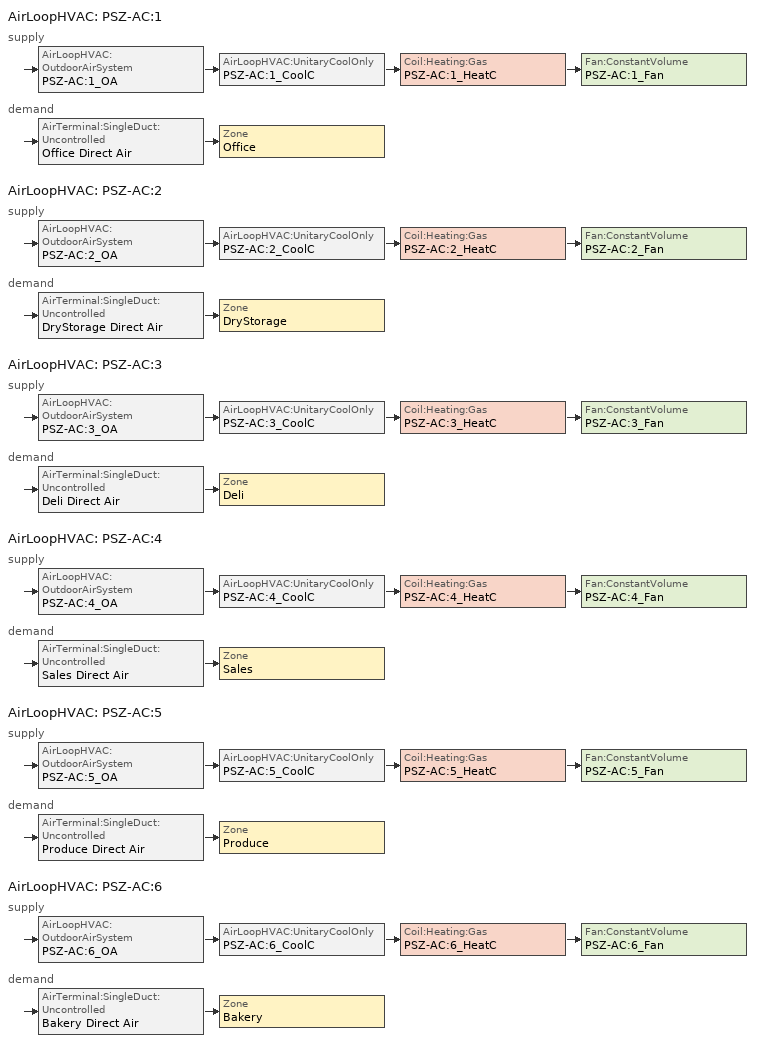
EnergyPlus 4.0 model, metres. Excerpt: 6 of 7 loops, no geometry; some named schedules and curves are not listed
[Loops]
AirLoopHVAC 'PSZ-AC:1'
 supply: AirLoopHVAC:OutdoorAirSystem 'PSZ-AC:1_OA' > AirLoopHVAC:UnitaryCoolOnly 'PSZ-AC:1_CoolC' > Coil:Heating:Gas 'PSZ-AC:1_HeatC' > Fan:ConstantVolume 'PSZ-AC:1_Fan'
 demand: AirTerminal:SingleDuct:Uncontrolled 'Office Direct Air' > Zone 'Office'
AirLoopHVAC 'PSZ-AC:2'
 supply: AirLoopHVAC:OutdoorAirSystem 'PSZ-AC:2_OA' > AirLoopHVAC:UnitaryCoolOnly 'PSZ-AC:2_CoolC' > Coil:Heating:Gas 'PSZ-AC:2_HeatC' > Fan:ConstantVolume 'PSZ-AC:2_Fan'
 demand: AirTerminal:SingleDuct:Uncontrolled 'DryStorage Direct Air' > Zone 'DryStorage'
AirLoopHVAC 'PSZ-AC:3'
 supply: AirLoopHVAC:OutdoorAirSystem 'PSZ-AC:3_OA' > AirLoopHVAC:UnitaryCoolOnly 'PSZ-AC:3_CoolC' > Coil:Heating:Gas 'PSZ-AC:3_HeatC' > Fan:ConstantVolume 'PSZ-AC:3_Fan'
 demand: AirTerminal:SingleDuct:Uncontrolled 'Deli Direct Air' > Zone 'Deli'
AirLoopHVAC 'PSZ-AC:4'
 supply: AirLoopHVAC:OutdoorAirSystem 'PSZ-AC:4_OA' > AirLoopHVAC:UnitaryCoolOnly 'PSZ-AC:4_CoolC' > Coil:Heating:Gas 'PSZ-AC:4_HeatC' > Fan:ConstantVolume 'PSZ-AC:4_Fan'
 demand: AirTerminal:SingleDuct:Uncontrolled 'Sales Direct Air' > Zone 'Sales'
AirLoopHVAC 'PSZ-AC:5'
 supply: AirLoopHVAC:OutdoorAirSystem 'PSZ-AC:5_OA' > AirLoopHVAC:UnitaryCoolOnly 'PSZ-AC:5_CoolC' > Coil:Heating:Gas 'PSZ-AC:5_HeatC' > Fan:ConstantVolume 'PSZ-AC:5_Fan'
 demand: AirTerminal:SingleDuct:Uncontrolled 'Produce Direct Air' > Zone 'Produce'
AirLoopHVAC 'PSZ-AC:6'
 supply: AirLoopHVAC:OutdoorAirSystem 'PSZ-AC:6_OA' > AirLoopHVAC:UnitaryCoolOnly 'PSZ-AC:6_CoolC' > Coil:Heating:Gas 'PSZ-AC:6_HeatC' > Fan:ConstantVolume 'PSZ-AC:6_Fan'
 demand: AirTerminal:SingleDuct:Uncontrolled 'Bakery Direct Air' > Zone 'Bakery'
[Fan:ConstantVolume] Availablility Schedule=HVACOperationSchd; Maximum Flow Rate=AUTOSIZE; Motor In Airstream Fraction=1
Name | Fan Efficiency | Pressure Rise | Motor Efficiency
PSZ-AC:1_Fan | 0.546 | 622 | 0.84
PSZ-AC:2_Fan; PSZ-AC:5_Fan | 0.5915 | 1109.648 | 0.91
PSZ-AC:3_Fan; PSZ-AC:6_Fan | 0.56875 | 622 | 0.875
PSZ-AC:4_Fan | 0.6045 | 1017.592 | 0.93
[Fan:ZoneExhaust] Availability Schedule=HVACOperationSchd
Name | Fan Efficiency | Pressure Rise {Pa} | Maximum Flow Rate {m3/s} [*******]
Bakery Exhaust Fan | 0.338 | 125 | 0.354
Deli Exhaust Fan | 1 | 1.0e-006 | 0.3375
Sales Exhaust Fan | 1 | 1.0e-006 | 1.0785
[Coil:Heating:Gas] Availablility Schedule=ALWAYS_ON; Gas Burner Efficiency=0.78; Nominal Capacity {W}=AUTOSIZE
PSZ-AC:1_HeatC; PSZ-AC:2_HeatC; PSZ-AC:3_HeatC; PSZ-AC:4_HeatC; PSZ-AC:5_HeatC; PSZ-AC:6_HeatC
[Coil:Cooling:DX:SingleSpeed] Availablility Schedule=ALWAYS_ON; Rated Total Cooling Capacity {W}=AUTOSIZE; Rated Sensible Heat Ratio=AUTOSIZE; Rated Air Flow Rate {m3/s}=AUTOSIZE; Total Cooling Capacity Function of Temperature Curve=CoolCStandard10Ton_CapFT; Total Cooling Capacity Function of Flow Fraction Curve Name)=CoolCStandard10Ton_CapFF; Energy Input Ratio Function of Temperature Curve=CoolCStandard10Ton_EIRFT; Energy Input Ratio Function of Flow Fraction Curve=CoolCStandard10Ton_EIRFFF; Part Load Fraction Correlation Curve=CoolCStandard10Ton_PLR
Name | Rated COP
PSZ-AC:1_CoolC DXCoil | 3.36486
PSZ-AC:2_CoolC DXCoil; PSZ-AC:5_CoolC DXCoil | 3.3092
PSZ-AC:3_CoolC DXCoil | 3.30952
PSZ-AC:4_CoolC DXCoil | 3.08757
PSZ-AC:6_CoolC DXCoil | 3.35424
[Zone equipment]
Bakery: Bakery Exhaust Fan, Bakery Direct Air
Deli: Deli Exhaust Fan, Deli Direct Air
DryStorage: DryStorage Direct Air
Office: Office Direct Air
Produce: Produce Direct Air
Sales: Sales Exhaust Fan, Sales Direct Air
[Sizing:Zone] Zone Cooling Design Supply Air Temperature {C}=14; Zone Heating Design Supply Air Temperature {C}=40; Zone Cooling Design Supply Air Humidity Ratio {kg-H20/kg-air}=0.0085; Zone Heating Design Supply Air Humidity Ratio {kg-H20/kg-air}=0.008; Cooling Design Air Flow Method {Flow/Zone | DesignDay | DesignDayWithLimit}=DesignDay; Heating Design Air Flow Method {Flow/Zone | DesignDay}=DesignDay
Name | Outdoor Air Method | Outside Air Flow per Zone Floor Area {(m3/s)/m2} | Outside Air Flow per Person {(m3/s)/person}
Bakery; Deli; Produce; Sales | Flow/Area | 0.0015
DryStorage | Flow/Area | 0.00075
Office | Flow/Person |  | 0.01
[ZoneControl:Thermostat] Control Type Schedule=Dual Zone Control Type Sched
Name | Zone | Control 1
Bakery Thermostat | Bakery | Bakery DualSPSched
Deli Thermostat | Deli | Deli DualSPSched
DryStorage Thermostat | DryStorage | DryStorage DualSPSched
Office Thermostat | Office | Office DualSPSched
Produce Thermostat | Produce | Produce DualSPSched
Sales Thermostat | Sales | Sales DualSPSched
[ThermostatSetpoint:DualSetpoint] Heating Setpoint Temperature Schedule=HTGSETP_SCH; Cooling Setpoint Temperature Schedule=CLGSETP_SCH
Bakery DualSPSched; Deli DualSPSched; DryStorage DualSPSched; Office DualSPSched; Produce DualSPSched; Sales DualSPSched
[SetpointManager:SingleZone:Reheat] Control Variable=Temperature; Minimum Supply Air Temperature C=10; Maximum Supply Air Temperature C=50
Name | Control Zone | Setpoint Node or NodeList
SupAirTemp MngrBakery | Bakery | PSZ-AC:6 Supply Equipment Outlet Node
SupAirTemp MngrDeli | Deli | PSZ-AC:3 Supply Equipment Outlet Node
SupAirTemp MngrDryStorage | DryStorage | PSZ-AC:2 Supply Equipment Outlet Node
SupAirTemp MngrOffice | Office | PSZ-AC:1 Supply Equipment Outlet Node
SupAirTemp MngrProduce | Produce | PSZ-AC:5 Supply Equipment Outlet Node
SupAirTemp MngrSales | Sales | PSZ-AC:4 Supply Equipment Outlet Node
[Sizing:System] Type Of Load To Size On {Sensible}=Sensible; Design Outdoor Air Flow Rate {m3/s}=AUTOSIZE; Minimum System Air Flow Ratio=1; Preheat Design Temperature {C}=7; Preheat Design Humidity Ratio {kg-H2O/kg-air}=0.008; Precool Design Temperature {C}=12.8; Precool Design Humidity Ratio {kg-H2O/kg-air}=0.008; Central Cooling Design Supply Air Temperature {C}=12.8; Central Heating Design Supply Air Temperature {C}=40; Sizing Option {Coincident | NonCoincident}=NonCoincident; Central Cooling Design Supply Air Humidity Ratio {kg-H2O/kg-air}=0.0085; Central Heating Design Supply Air Humidity Ratio {kg-H2O/kg-air}=0.008; Cooling Design Air Flow Method=DesignDay; Heating Design Air Flow Method=DesignDay
Name | 100% Outdoor Air in Cooling {Yes | No} | 100% Outdoor Air in Heating {Yes | No}
PSZ-AC:1; PSZ-AC:2; PSZ-AC:4; PSZ-AC:5; PSZ-AC:6 | No | No
PSZ-AC:3 | YES | YES
[Controller:OutdoorAir] Minimum Outdoor Air Flow Rate {m3/s}=AUTOSIZE; Maximum Outdoor Air Flow Rate {m3/s}=AUTOSIZE; Economizer Control Action Type=ModulateFlow; Economizer Maximum Limit Dry-Bulb Temperature {C}=28; Economizer Maximum Limit Enthalpy {J/kg}=64000; Economizer Minimum Limit Dry-Bulb Temperature {C}=-100; Lockout Type=NoLockout; Minimum Limit Type=FixedMinimum; Minimum Outdoor Air Schedule=MinOA_Sched
Name | Economizer Control Type
PSZ-AC:1_OA_Controller | NoEconomizer
PSZ-AC:2_OA_Controller; PSZ-AC:3_OA_Controller; PSZ-AC:4_OA_Controller; PSZ-AC:5_OA_Controller; PSZ-AC:6_OA_Controller | DifferentialDryBulb
[AirLoopHVAC] Design Supply Air Flow Rate {m3/s}=AUTOSIZE
PSZ-AC:1; PSZ-AC:2; PSZ-AC:3; PSZ-AC:4; PSZ-AC:5; PSZ-AC:6
[AirLoopHVAC:UnitaryCoolOnly] Availablility Schedule=ALWAYS_ON
Name | Cooling Coil
PSZ-AC:1_CoolC | PSZ-AC:1_CoolC DXCoil
PSZ-AC:2_CoolC | PSZ-AC:2_CoolC DXCoil
PSZ-AC:3_CoolC | PSZ-AC:3_CoolC DXCoil
PSZ-AC:4_CoolC | PSZ-AC:4_CoolC DXCoil
PSZ-AC:5_CoolC | PSZ-AC:5_CoolC DXCoil
PSZ-AC:6_CoolC | PSZ-AC:6_CoolC DXCoil
[AirTerminal:SingleDuct:Uncontrolled] Availability Schedule=ALWAYS_ON; Maximum Air Flow Rate {m3/s}=AUTOSIZE
Bakery Direct Air; Deli Direct Air; DryStorage Direct Air; Office Direct Air; Produce Direct Air; Sales Direct Air
[SetpointManager:MixedAir]
Name | Control Variable {Temperature} | Control Variable | Setpoint Node or NodeList
PSZ-AC:1_CoolC SAT Manager; PSZ-AC:2_CoolC SAT Manager; PSZ-AC:3_CoolC SAT Manager; PSZ-AC:4_CoolC SAT Manager; PSZ-AC:5_CoolC SAT Manager; PSZ-AC:6_CoolC SAT Manager | Temperature
PSZ-AC:1_HeatC MixedAir Manager |  | Temperature | PSZ-AC:1_HeatC-PSZ-AC:1_FanNode
PSZ-AC:1_OAMixed Air Temp Manager |  | Temperature | PSZ-AC:1_OA-PSZ-AC:1_CoolCNode
PSZ-AC:2_HeatC MixedAir Manager |  | Temperature | PSZ-AC:2_HeatC-PSZ-AC:2_FanNode
PSZ-AC:2_OAMixed Air Temp Manager |  | Temperature | PSZ-AC:2_OA-PSZ-AC:2_CoolCNode
PSZ-AC:3_HeatC MixedAir Manager |  | Temperature | PSZ-AC:3_HeatC-PSZ-AC:3_FanNode
PSZ-AC:3_OAMixed Air Temp Manager |  | Temperature | PSZ-AC:3_OA-PSZ-AC:3_CoolCNode
PSZ-AC:4_HeatC MixedAir Manager |  | Temperature | PSZ-AC:4_HeatC-PSZ-AC:4_FanNode
PSZ-AC:4_OAMixed Air Temp Manager |  | Temperature | PSZ-AC:4_OA-PSZ-AC:4_CoolCNode
PSZ-AC:5_HeatC MixedAir Manager |  | Temperature | PSZ-AC:5_HeatC-PSZ-AC:5_FanNode
PSZ-AC:5_OAMixed Air Temp Manager |  | Temperature | PSZ-AC:5_OA-PSZ-AC:5_CoolCNode
PSZ-AC:6_HeatC MixedAir Manager |  | Temperature | PSZ-AC:6_HeatC-PSZ-AC:6_FanNode
PSZ-AC:6_OAMixed Air Temp Manager |  | Temperature | PSZ-AC:6_OA-PSZ-AC:6_CoolCNode
[Refrigeration:Case] Availablility Schedule=ALWAYS_ON; Rated Ambient Temperature {C}=23.88; Rated Ambient Relative Humidity {%}=55; Latent Case Credit Curve Type=CaseTemperatureMethod; Case Lighting Schedule=BLDG_LIGHT_SCH; Fraction Of Lighting Energy To Case=1; Minimum Anti-Sweat Heater Power per Unit Length {W/m}=0; Under Case HVAC Return Air Fraction=0
Name | Zone | Rated Total Cooling Capacity per Unit length {W/m} | Rated Latent Heat Ratio | Rated Runtime Fraction | Case Length {m} | Case Operating Temperature {C} | Latent Case Credit Curve | Standard Case Fan Power per Unit Length {W/m} | Operating Case Fan Power per Unit Length {W/m} | Standard Case Lighting Power per Unit Length {W/m} | Case Anti-Sweat Heater Power per Unit Length {W/m} | Anti-Sweat Heater Control Type {******} | Humidity At Zero Anti-Sweat Heater Energy {%} | Case Height {m} | Fraction of Anti-Sweat Heater Energy To Case | Case Defrost Power per Unit Length {W/m} | Case Defrost Type | Case Defrost Schedule | Case Defrost Drip-Down Schedule | Defrost Energy Correction Curve Type | Refrigerated Case Restocking Schedule | Case Credit Fraction Schedule | Case Defrost Type {*******} | Anti-Sweat Heater Control Type
Bakery_Case:1_WALKINFREEZER | Bakery | 461.52 | 0.1 | 0.4 | 2.4 | 2.2 | Bakery_Case:1_WALKINFREEZERSingleShelfHorizontal_LatentEnergyMult | 63 | 63 | 26.25 | 0 | None | 0 | 0 | 0 | 0 | NONE | Bakery_Case:1_WALKINFREEZER_CaseDefrost2aDaySched | Bakery_Case:1_WALKINFREEZER_CaseDripDown2aDaySched | None | Bakery_Case:1_WALKINFREEZER_WalkInStockingSched | Bakery_Case:1_WALKINFREEZER_CaseCreditReduxSched
Deli_Case:1_ MULTIDECKDIARYANDDELICASE | Deli | 1442.25 | 0.3 | 0.85 | 3 | 2.2 | Deli_Case:1_ MULTIDECKDIARYANDDELICASEMultiShelfVertical_LatentEnergyMult | 87.6 | 87.6 | 38.7 | 65.6 | None | 0 | 0 | 0.2 | 0 |  | Deli_Case:1_ MULTIDECKDIARYANDDELICASE_CaseDefrost2aDaySched | Deli_Case:1_ MULTIDECKDIARYANDDELICASE_CaseDripDown2aDaySched | None | Deli_Case:1_ MULTIDECKDIARYANDDELICASE_CaseStockingSched | Deli_Case:1_ MULTIDECKDIARYANDDELICASE_CaseCreditReduxSched | OffCycle
Deli_Case:2_WALKINFREEZER | Deli | 461.52 | 0.1 | 0.4 | 4.8 | 2.2 | Deli_Case:2_WALKINFREEZERSingleShelfHorizontal_LatentEnergyMult | 97.1 | 97.1 | 26.25 | 0 | None | 0 | 0 | 0 | 511.8 | ELECTRIC | Deli_Case:2_WALKINFREEZER_CaseDefrost2aDaySched | Deli_Case:2_WALKINFREEZER_CaseDripDown2aDaySched | None | Deli_Case:2_WALKINFREEZER_WalkInStockingSched | Deli_Case:2_WALKINFREEZER_CaseCreditReduxSched
Produce_Case:1_ MULTIDECKDIARYANDDELICASE | Produce | 1442.25 | 0.3 | 0.85 | 30 | 2.2 | Produce_Case:1_ MULTIDECKDIARYANDDELICASEMultiShelfVertical_LatentEnergyMult | 41 | 41 | 60 | 0 | None | 0 | 0 | 0.2 | 0 |  | Produce_Case:1_ MULTIDECKDIARYANDDELICASE_CaseDefrost2aDaySched | Produce_Case:1_ MULTIDECKDIARYANDDELICASE_CaseDripDown2aDaySched | None | Produce_Case:1_ MULTIDECKDIARYANDDELICASE_CaseStockingSched | Produce_Case:1_ MULTIDECKDIARYANDDELICASE_CaseCreditReduxSched | OffCycle
Sales_Case:1_MEATDISPLAYCASE | Sales | 1442.25 | 0.1 | 0.85 | 33.58 | 2.2 | Sales_Case:1_MEATDISPLAYCASE_SingleShelfHorizontal_LatentEnergyMult | 87.6 | 87.6 | 38.7 | 65.6 | LINEAR | 35 | 1.5 | 0.2 | 443 | ELECTRIC | Sales_Case:1_MEATDISPLAYCASE_CaseDefrost2aDaySched | Sales_Case:1_MEATDISPLAYCASE_CaseDripDown2aDaySched |  | Sales_Case:1_MEATDISPLAYCASE_CaseStockingSched
Sales_Case:2_ MULTIDECKDIARYANDDELICASE | Sales | 1442.25 | 0.3 | 0.85 | 49.25 | 2.2 | Sales_Case:2_ MULTIDECKDIARYANDDELICASEMultiShelfVertical_LatentEnergyMult | 41 | 41 | 60 | 0 | None | 0 | 0 | 0.2 | 0 |  | Sales_Case:2_ MULTIDECKDIARYANDDELICASE_CaseDefrost2aDaySched | Sales_Case:2_ MULTIDECKDIARYANDDELICASE_CaseDripDown2aDaySched | None | Sales_Case:2_ MULTIDECKDIARYANDDELICASE_CaseStockingSched | Sales_Case:2_ MULTIDECKDIARYANDDELICASE_CaseCreditReduxSched | OffCycle
Sales_Case:3_GLASSDOORFROZENFOOD | Sales | 538.44 | 0.13 | 0.85 | 81.69 | -15 | Sales_Case:3_GLASSDOORFROZENFOODSingleShelfHorizontal_LatentEnergyMult | 65.6 | 65.6 | 108.3 | 233 |  | 1.5 | 1.5 | 0.2 | 1312 | ELECTRIC | Sales_Case:3_GLASSDOORFROZENFOOD_CaseDefrost2aDaySched | Sales_Case:3_GLASSDOORFROZENFOOD_CaseDripDown2aDaySched |  | Sales_Case:3_GLASSDOORFROZENFOOD_CaseStockingSched | Sales_Case:3_GLASSDOORFROZENFOOD_CaseCreditReduxSched |  | HeatBalanceMethod
Sales_Case:4_OPENWELLICECREAMDISPLAYCASE | Sales | 528.83 | 0.1 | 0.85 | 39.01 | -12 | Sales_Case:4_OPENWELLICECREAMDISPLAYCASESingleShelfHorizontal_LatentEnergyMult | 32.8 | 32.8 | 0 | 78.7 | LINEAR | 35 | 1.5 | 0.2 | 1378 | ELECTRIC | Sales_Case:4_OPENWELLICECREAMDISPLAYCASE_CaseDefrost2aDaySched | Sales_Case:4_OPENWELLICECREAMDISPLAYCASE_CaseDripDown2aDaySched | None | Sales_Case:4_OPENWELLICECREAMDISPLAYCASE_CaseStockingSched | Sales_Case:4_OPENWELLICECREAMDISPLAYCASE_CaseCreditReduxSched
Sales_Case:5_WALKINFREEZER | Sales | 461.52 | 0.1 | 0.4 | 10.44 | 2.2 | Sales_Case:5_WALKINFREEZERSingleShelfHorizontal_LatentEnergyMult | 97 | 97 | 26.25 | 0 | None | 0 | 0 | 0 | 511.8 | ELECTRIC | Sales_Case:5_WALKINFREEZER_CaseDefrost2aDaySched | Sales_Case:5_WALKINFREEZER_CaseDripDown2aDaySched | None | Sales_Case:5_WALKINFREEZER_WalkInStockingSched | Sales_Case:5_WALKINFREEZER_CaseCreditReduxSched
Sales_Case:6_WALKINFREEZER | Sales | 461.52 | 0.1 | 0.4 | 96.66 | 2.2 | Sales_Case:6_WALKINFREEZERSingleShelfHorizontal_LatentEnergyMult | 63 | 63 | 26.25 | 0 | None | 0 | 0 | 0 | 0 | NONE | Sales_Case:6_WALKINFREEZER_CaseDefrost2aDaySched | Sales_Case:6_WALKINFREEZER_CaseDripDown2aDaySched | None | Sales_Case:6_WALKINFREEZER_WalkInStockingSched | Sales_Case:6_WALKINFREEZER_CaseCreditReduxSched
Sales_Case:7_WALKINFREEZER | Sales | 615.36 | 0.1 | 0.4 | 38.1 | -23.3 | Sales_Case:7_WALKINFREEZERSingleShelfHorizontal_LatentEnergyMult | 105 | 105 | 26.25 | 0 | None | 0 | 0 | 0 | 761.15 | ELECTRIC | Sales_Case:7_WALKINFREEZER_CaseDefrost2aDaySched | Sales_Case:7_WALKINFREEZER_CaseDripDown2aDaySched | None | Sales_Case:7_WALKINFREEZER_WalkInStockingSched | Sales_Case:7_WALKINFREEZER_CaseCreditReduxSched
[Refrigeration:CompressorRack]
RACKD: Heat Rejection Location {OUTDOORS | ZONE}=OUTDOORS; Design Compressor Rack COP {W/W}=1.3; Compressor Rack COP As Function Of Temperature Curve=RACKD_RackCOPfTCurve; Design Condenser Fan Power {W}=4500; Condenser Fan Power Function of Temperature Curve=RACKD_RackCondFanCurve2; Condenser Type=AIRCOOLED; Refrigeration Case Name or CaseList=Sales_Case:7_WALKINFREEZER
[Refrigeration:CaseAndWalkInList]
Name | Refrigerated Case List | Case 1 | Case 2 | Case 3 | Case 4
 | RACKAcase list | Deli_Case:1_ MULTIDECKDIARYANDDELICASE | Sales_Case:1_MEATDISPLAYCASE | Sales_Case:2_ MULTIDECKDIARYANDDELICASE | Produce_Case:1_ MULTIDECKDIARYANDDELICASE
 | RACKBcase list | Sales_Case:3_GLASSDOORFROZENFOOD | Sales_Case:4_OPENWELLICECREAMDISPLAYCASE
 | RACKCcase list | Deli_Case:2_WALKINFREEZER | Sales_Case:5_WALKINFREEZER | Sales_Case:6_WALKINFREEZER | Bakery_Case:1_WALKINFREEZER
[Schedule:Compact]
ALWAYS_ON: Through: 12/31, For: AllDays, Until: 24:00, 1
BLDG_LIGHT_SCH: Through: 12/31, For: Weekdays, Until: 06:00, 0.05, Until: 08:00, 0.2, Until: 09:00, 0.5, Until: 18:00, 0.9, Until: 20:00, 0.6, Until: 21:00, 0.5, Until: 22:00, 0.2, Until: 24:00, 0.05, For: Saturday, Until: 06:00, 0.05, Until: 08:00, 0.1, Until: 09:00, 0.3, Until: 10:00, 0.6, Until: 18:00, 0.9, Until: 19:00, 0.5, Until: 21:00, 0.3, Until: 22:00, 0.1, Until: 24:00, 0.05, For: SummerDesignDay, Until: 24:00, 1, For: WinterDesignDay, Until: 24:00, 0, For: Sunday Holidays AllOtherDays, Until: 06:00, 0.05, Until: 10:00, 0.1, Until: 12:00, 0.4, Until: 17:00, 0.6, Until: 18:00, 0.4, Until: 22:00, 0.2, Until: 24:00, 0.05
HVACOperationSchd; MinOA_Sched: Through: 12/31, For: AllDays, Until: 06:00, 0, Until: 22:00, 1, Until: 24:00, 0
Dual Zone Control Type Sched: Through: 12/31, For: AllDays, Until: 24:00, 4
Bakery_Case:1_WALKINFREEZER_CaseCreditReduxSched; Deli_Case:2_WALKINFREEZER_CaseCreditReduxSched: Fraction, Through: 12/31, For:AllDays, Interpolate:No, Until: 7:00, 0.2, Until: 21:00, 0.4, Until: 24:00, 0.2
Bakery_Case:1_WALKINFREEZER_CaseDefrost2aDaySched; Deli_Case:1_ MULTIDECKDIARYANDDELICASE_CaseDefrost2aDaySched; Deli_Case:2_WALKINFREEZER_CaseDefrost2aDaySched; Produce_Case:1_ MULTIDECKDIARYANDDELICASE_CaseDefrost2aDaySched; Sales_Case:1_MEATDISPLAYCASE_CaseDefrost2aDaySched: On/Off, Through: 12/31, For:AllDays, Interpolate:Yes, Until: 11:00, 0, Until: 11:20, 1, Until: 23:00, 0, Until: 23:20, 1, Until: 24:00, 0
Bakery_Case:1_WALKINFREEZER_CaseDripDown2aDaySched; Deli_Case:1_ MULTIDECKDIARYANDDELICASE_CaseDripDown2aDaySched; Deli_Case:2_WALKINFREEZER_CaseDripDown2aDaySched; Produce_Case:1_ MULTIDECKDIARYANDDELICASE_CaseDripDown2aDaySched; Sales_Case:1_MEATDISPLAYCASE_CaseDripDown2aDaySched: On/Off, Through: 12/31, For:AllDays, Interpolate:Yes, Until: 11:00, 0, Until: 11:30, 1, Until: 23:00, 0, Until: 23:30, 1, Until: 24:00, 0
Bakery_Case:1_WALKINFREEZER_WalkInStockingSched; Deli_Case:2_WALKINFREEZER_WalkInStockingSched: Any Number, Through: 12/31, For: Tuesday Friday, Until: 4:00, 0, Until: 5:00, 725, Until: 6:00, 417, Until: 7:00, 290, Until: 24:00, 0, For: AllOtherDays, Until: 4:00, 0, Until: 5:00, 125, Until: 6:00, 117, Until: 7:00, 90, Until: 19:00, 0, Until: 20:00, 125, Until: 21:00, 117, Until: 22:00, 90, Until: 24:00, 0
Deli_Case:1_ MULTIDECKDIARYANDDELICASE_CaseCreditReduxSched; Produce_Case:1_ MULTIDECKDIARYANDDELICASE_CaseCreditReduxSched: Fraction, Through: 12/31, For:AllDays, Interpolate:No, Until: 7:00, 0.2, Until: 21:00, 0.6, Until: 24:00, 0.2
Deli_Case:1_ MULTIDECKDIARYANDDELICASE_CaseStockingSched; Produce_Case:1_ MULTIDECKDIARYANDDELICASE_CaseStockingSched; Sales_Case:1_MEATDISPLAYCASE_CaseStockingSched: Any Number, Through: 12/31, For:AllDays, Until: 13:00, 0, Until: 14:00, 50, Until: 15:00, 35, Until: 24:00, 0
[Curve:Biquadratic] Minimum Value of x=17; Maximum Value of x=22; Minimum Value of y=13; Maximum Value of y=46
Name | Coefficient1 Constant | Coefficient2 x | Coefficient3 x**2 | Coefficient4 y | Coefficient5 y**2 | Coefficient6 x*y
CoolCStandard10Ton_CapFT | 0.42415 | 0.04426 | -0.00042 | 0.00333 | -0.00008 | -0.00021
CoolCStandard10Ton_EIRFT | 1.23649 | -0.02431 | 0.00057 | -0.01434 | 0.00063 | -0.00038
[Curve:Quadratic]
Name | Coefficient1 Constant | Coefficient2 x | Coefficient3 x**2 | Minimum Value of x | Maximum Value of x
CoolCStandard10Ton_CapFF | 0.77136 | 0.34053 | -0.11088 | 0.75918 | 1.13877
CoolCStandard10Ton_EIRFFF | 1.2055 | -0.32953 | 0.12308 | 0.75918 | 1.13877
CoolCStandard10Ton_PLR | 0.771 | 0.229 | 0 | 0 | 1
[Curve:Cubic] Minimum Value of x=-35; Maximum Value of x=20
Name | Coefficient1 Constant | Coefficient2 x | Coefficient3 x**2 | Coefficient4 x**3
Bakery_Case:1_WALKINFREEZERSingleShelfHorizontal_LatentEnergyMult; Deli_Case:2_WALKINFREEZERSingleShelfHorizontal_LatentEnergyMult | 0.0236 | 0.0006 | 0 | 0
Deli_Case:1_ MULTIDECKDIARYANDDELICASEMultiShelfVertical_LatentEnergyMult; Produce_Case:1_ MULTIDECKDIARYANDDELICASEMultiShelfVertical_LatentEnergyMult | 0.0265263 | 0.00107803 | 6.02558e-05 | 1.23732e-06
Sales_Case:1_MEATDISPLAYCASE_SingleShelfHorizontal_LatentEnergyMult | 0.0204 | 0.0002 | 0 | 0
